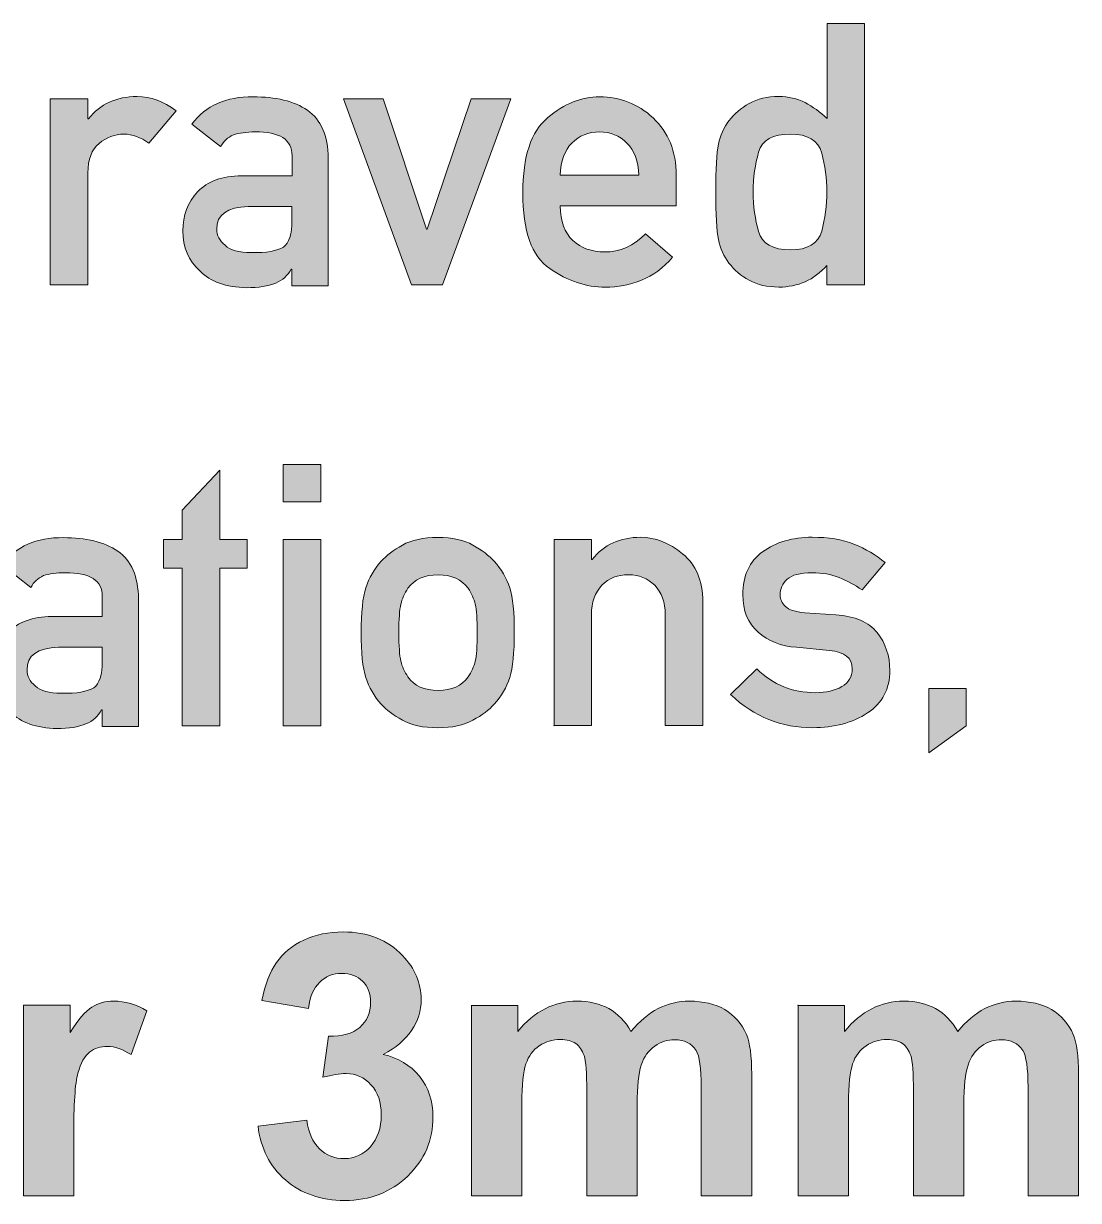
# Model space of a CAD drawing. Header units: inches. Extents: x 247 to 2765, y -1897 to -1110.
# Drawn here: x 685.27 to 697.42, y -1868.62 to -1855.06 of the extents above; entities that cross this region are included whole.
import ezdxf

# ---------------------------------------------------------------- set-up
doc = ezdxf.new("R2010")
doc.units = ezdxf.units.IN
doc.header["$MEASUREMENT"] = 0
doc.layers.add('Layer 1', color=7, linetype='Continuous')

# ---------------------------------------------------------------- blocks, each defined once
blk = doc.blocks.new('block 46')
at = {"layer": 'Layer 1', "true_color": 0x010202}
h = blk.add_hatch(color=98, dxfattribs=at)
h.dxf.hatch_style = 2
edge = h.paths.add_edge_path()
edge.add_spline(control_points=[(694.526, -1858.069), (694.526, -1858.069), (694.526, -1857.846), (694.526, -1857.846), (694.375, -1858.011), (694.191, -1858.094), (693.972, -1858.094), (693.839, -1858.094), (693.727, -1858.068), (693.631, -1858.016), (693.535, -1857.964), (693.458, -1857.897), (693.397, -1857.817), (693.336, -1857.741), (693.296, -1857.652), (693.275, -1857.547), (693.254, -1857.443), (693.244, -1857.259), (693.244, -1856.994), (693.244, -1856.732), (693.254, -1856.551), (693.275, -1856.448), (693.296, -1856.345), (693.336, -1856.254), (693.397, -1856.177), (693.458, -1856.097), (693.536, -1856.031), (693.631, -1855.978), (693.726, -1855.925), (693.839, -1855.897), (693.972, -1855.897), (694.083, -1855.897), (694.183, -1855.921), (694.273, -1855.968), (694.362, -1856.015), (694.447, -1856.076), (694.527, -1856.151), (694.527, -1856.151), (694.527, -1855.056), (694.527, -1855.056), (694.527, -1855.056), (694.96, -1855.056), (694.96, -1855.056), (694.96, -1855.056), (694.96, -1858.068), (694.96, -1858.068), (694.96, -1858.068), (694.526, -1858.069), (694.526, -1858.069), (694.526, -1858.069), (694.526, -1858.069), (694.526, -1858.069)], knot_values=[0, 0, 0, 0, 1, 1, 1, 2, 2, 2, 3, 3, 3, 4, 4, 4, 5, 5, 5, 6, 6, 6, 7, 7, 7, 8, 8, 8, 9, 9, 9, 10, 10, 10, 11, 11, 11, 12, 12, 12, 13, 13, 13, 14, 14, 14, 15, 15, 15, 16, 16, 16, 17, 17, 17, 17], degree=3, periodic=1)
edge = h.paths.add_edge_path()
edge.add_spline(control_points=[(694.104, -1856.331), (693.901, -1856.331), (693.778, -1856.399), (693.738, -1856.54), (693.698, -1856.679), (693.676, -1856.83), (693.676, -1856.994), (693.676, -1857.163), (693.698, -1857.316), (693.738, -1857.455), (693.778, -1857.595), (693.901, -1857.665), (694.104, -1857.665), (694.304, -1857.665), (694.424, -1857.592), (694.465, -1857.449), (694.505, -1857.304), (694.526, -1857.153), (694.526, -1856.996), (694.526, -1856.842), (694.505, -1856.694), (694.465, -1856.549), (694.424, -1856.403), (694.304, -1856.331), (694.104, -1856.331)], knot_values=[0, 0, 0, 0, 1, 1, 1, 2, 2, 2, 3, 3, 3, 4, 4, 4, 5, 5, 5, 6, 6, 6, 7, 7, 7, 8, 8, 8, 8], degree=3, periodic=1)
h = blk.add_hatch(color=98, dxfattribs=at)
h.dxf.hatch_style = 2
edge = h.paths.add_edge_path()
edge.add_spline(control_points=[(685.579, -1858.069), (685.579, -1858.069), (685.579, -1855.924), (685.579, -1855.924), (685.579, -1855.924), (686.013, -1855.924), (686.013, -1855.924), (686.013, -1855.924), (686.013, -1856.153), (686.013, -1856.153), (686.013, -1856.153), (686.02, -1856.153), (686.02, -1856.153), (686.154, -1855.984), (686.34, -1855.898), (686.578, -1855.898), (686.735, -1855.898), (686.885, -1855.953), (687.027, -1856.064), (687.027, -1856.064), (686.714, -1856.436), (686.714, -1856.436), (686.619, -1856.366), (686.525, -1856.331), (686.428, -1856.331), (686.322, -1856.331), (686.226, -1856.367), (686.141, -1856.438), (686.054, -1856.509), (686.012, -1856.621), (686.012, -1856.779), (686.012, -1856.779), (686.012, -1858.069), (686.012, -1858.069), (686.012, -1858.069), (685.579, -1858.069), (685.579, -1858.069)], knot_values=[0, 0, 0, 0, 1, 1, 1, 2, 2, 2, 3, 3, 3, 4, 4, 4, 5, 5, 5, 6, 6, 6, 7, 7, 7, 8, 8, 8, 9, 9, 9, 10, 10, 10, 11, 11, 11, 12, 12, 12, 12], degree=3, periodic=1)
h = blk.add_hatch(color=98, dxfattribs=at)
h.dxf.hatch_style = 2
edge = h.paths.add_edge_path()
edge.add_spline(control_points=[(688.363, -1858.077), (688.363, -1858.077), (688.363, -1857.887), (688.363, -1857.887), (688.363, -1857.887), (688.355, -1857.887), (688.355, -1857.887), (688.315, -1857.962), (688.255, -1858.014), (688.175, -1858.049), (688.089, -1858.084), (687.977, -1858.101), (687.84, -1858.101), (687.603, -1858.096), (687.424, -1858.033), (687.304, -1857.911), (687.171, -1857.79), (687.105, -1857.635), (687.105, -1857.447), (687.105, -1857.267), (687.162, -1857.117), (687.276, -1856.996), (687.39, -1856.876), (687.56, -1856.812), (687.783, -1856.811), (687.783, -1856.811), (688.364, -1856.811), (688.364, -1856.811), (688.364, -1856.811), (688.364, -1856.583), (688.364, -1856.583), (688.365, -1856.393), (688.222, -1856.301), (687.935, -1856.306), (687.837, -1856.306), (687.753, -1856.317), (687.688, -1856.34), (687.622, -1856.368), (687.574, -1856.414), (687.541, -1856.475), (687.541, -1856.475), (687.21, -1856.215), (687.21, -1856.215), (687.37, -1856.001), (687.605, -1855.897), (687.915, -1855.902), (688.175, -1855.899), (688.385, -1855.951), (688.542, -1856.056), (688.698, -1856.165), (688.777, -1856.349), (688.781, -1856.61), (688.781, -1856.61), (688.781, -1858.08), (688.781, -1858.08), (688.781, -1858.08), (688.363, -1858.08), (688.363, -1858.08), (688.363, -1858.08), (688.363, -1858.077), (688.363, -1858.077), (688.363, -1858.077), (688.363, -1858.077), (688.363, -1858.077)], knot_values=[0, 0, 0, 0, 1, 1, 1, 2, 2, 2, 3, 3, 3, 4, 4, 4, 5, 5, 5, 6, 6, 6, 7, 7, 7, 8, 8, 8, 9, 9, 9, 10, 10, 10, 11, 11, 11, 12, 12, 12, 13, 13, 13, 14, 14, 14, 15, 15, 15, 16, 16, 16, 17, 17, 17, 18, 18, 18, 19, 19, 19, 20, 20, 20, 21, 21, 21, 21], degree=3, periodic=1)
edge = h.paths.add_edge_path()
edge.add_spline(control_points=[(688.363, -1857.323), (688.363, -1857.323), (688.363, -1857.166), (688.363, -1857.166), (688.363, -1857.166), (687.86, -1857.166), (687.86, -1857.166), (687.615, -1857.173), (687.494, -1857.26), (687.497, -1857.426), (687.497, -1857.498), (687.529, -1857.56), (687.592, -1857.612), (687.653, -1857.669), (687.753, -1857.697), (687.893, -1857.697), (688.069, -1857.7), (688.193, -1857.677), (688.265, -1857.632), (688.329, -1857.587), (688.363, -1857.484), (688.363, -1857.323)], knot_values=[0, 0, 0, 0, 1, 1, 1, 2, 2, 2, 3, 3, 3, 4, 4, 4, 5, 5, 5, 6, 6, 6, 7, 7, 7, 7], degree=3, periodic=1)
h = blk.add_hatch(color=98, dxfattribs=at)
h.dxf.hatch_style = 2
h.paths.add_polyline_path([(689.741, -1858.069), (688.955, -1855.924), (689.412, -1855.924), (689.914, -1857.427), (689.922, -1857.427), (690.427, -1855.924), (690.883, -1855.924), (690.097, -1858.069)])
h = blk.add_hatch(color=98, dxfattribs=at)
h.dxf.hatch_style = 2
edge = h.paths.add_edge_path()
edge.add_spline(control_points=[(692.79, -1857.159), (692.79, -1857.159), (691.454, -1857.159), (691.454, -1857.159), (691.454, -1857.336), (691.502, -1857.468), (691.598, -1857.556), (691.693, -1857.644), (691.815, -1857.689), (691.964, -1857.689), (692.142, -1857.689), (692.299, -1857.62), (692.435, -1857.482), (692.435, -1857.482), (692.748, -1857.748), (692.748, -1857.748), (692.641, -1857.874), (692.522, -1857.962), (692.389, -1858.014), (692.256, -1858.067), (692.117, -1858.095), (691.972, -1858.095), (691.752, -1858.095), (691.538, -1858.024), (691.332, -1857.881), (691.125, -1857.739), (691.022, -1857.448), (691.022, -1857.007), (691.022, -1856.588), (691.117, -1856.3), (691.309, -1856.141), (691.5, -1855.981), (691.698, -1855.9), (691.906, -1855.9), (692.142, -1855.9), (692.348, -1855.981), (692.524, -1856.145), (692.7, -1856.308), (692.789, -1856.529), (692.789, -1856.806), (692.789, -1856.806), (692.79, -1857.159), (692.79, -1857.159), (692.79, -1857.159), (692.79, -1857.159), (692.79, -1857.159)], knot_values=[0, 0, 0, 0, 1, 1, 1, 2, 2, 2, 3, 3, 3, 4, 4, 4, 5, 5, 5, 6, 6, 6, 7, 7, 7, 8, 8, 8, 9, 9, 9, 10, 10, 10, 11, 11, 11, 12, 12, 12, 13, 13, 13, 14, 14, 14, 15, 15, 15, 15], degree=3, periodic=1)
edge = h.paths.add_edge_path()
edge.add_spline(control_points=[(691.454, -1856.804), (691.454, -1856.804), (692.359, -1856.804), (692.359, -1856.804), (692.352, -1856.643), (692.307, -1856.519), (692.222, -1856.434), (692.138, -1856.349), (692.033, -1856.306), (691.906, -1856.306), (691.778, -1856.306), (691.672, -1856.349), (691.587, -1856.434), (691.503, -1856.519), (691.458, -1856.643), (691.454, -1856.804)], knot_values=[0, 0, 0, 0, 1, 1, 1, 2, 2, 2, 3, 3, 3, 4, 4, 4, 5, 5, 5, 5], degree=3, periodic=1)
h = blk.add_hatch(color=98, dxfattribs=at)
h.dxf.hatch_style = 2
h.paths.add_polyline_path([(687.099, -1863.151), (687.099, -1861.334), (686.884, -1861.334), (686.884, -1861.004), (687.099, -1861.004), (687.099, -1860.667), (687.531, -1860.205), (687.531, -1861.004), (687.846, -1861.004), (687.846, -1861.334), (687.531, -1861.334), (687.531, -1863.151)])
h = blk.add_hatch(color=98, dxfattribs=at)
h.dxf.hatch_style = 2
h.paths.add_polyline_path([(688.263, -1860.569), (688.263, -1860.137), (688.695, -1860.137), (688.695, -1860.569)])
h.paths.add_polyline_path([(688.263, -1863.149), (688.263, -1861.004), (688.695, -1861.004), (688.695, -1863.149)])
h = blk.add_hatch(color=98, dxfattribs=at)
h.dxf.hatch_style = 2
edge = h.paths.add_edge_path()
edge.add_spline(control_points=[(686.177, -1863.157), (686.177, -1863.157), (686.177, -1862.967), (686.177, -1862.967), (686.177, -1862.967), (686.169, -1862.967), (686.169, -1862.967), (686.13, -1863.041), (686.07, -1863.095), (685.989, -1863.128), (685.904, -1863.165), (685.792, -1863.182), (685.654, -1863.182), (685.417, -1863.176), (685.238, -1863.113), (685.118, -1862.992), (684.985, -1862.871), (684.919, -1862.716), (684.919, -1862.527), (684.919, -1862.348), (684.975, -1862.197), (685.09, -1862.077), (685.204, -1861.956), (685.373, -1861.893), (685.597, -1861.891), (685.597, -1861.891), (686.178, -1861.891), (686.178, -1861.891), (686.178, -1861.891), (686.178, -1861.663), (686.178, -1861.663), (686.179, -1861.474), (686.037, -1861.381), (685.75, -1861.387), (685.651, -1861.387), (685.567, -1861.397), (685.502, -1861.42), (685.436, -1861.449), (685.388, -1861.494), (685.355, -1861.555), (685.355, -1861.555), (685.024, -1861.295), (685.024, -1861.295), (685.184, -1861.082), (685.419, -1860.978), (685.729, -1860.982), (685.989, -1860.979), (686.199, -1861.031), (686.357, -1861.136), (686.512, -1861.246), (686.592, -1861.43), (686.595, -1861.689), (686.595, -1861.689), (686.595, -1863.159), (686.595, -1863.159), (686.595, -1863.159), (686.177, -1863.157), (686.177, -1863.157), (686.177, -1863.157), (686.177, -1863.157), (686.177, -1863.157)], knot_values=[0, 0, 0, 0, 1, 1, 1, 2, 2, 2, 3, 3, 3, 4, 4, 4, 5, 5, 5, 6, 6, 6, 7, 7, 7, 8, 8, 8, 9, 9, 9, 10, 10, 10, 11, 11, 11, 12, 12, 12, 13, 13, 13, 14, 14, 14, 15, 15, 15, 16, 16, 16, 17, 17, 17, 18, 18, 18, 19, 19, 19, 20, 20, 20, 20], degree=3, periodic=1)
edge = h.paths.add_edge_path()
edge.add_spline(control_points=[(686.177, -1862.403), (686.177, -1862.403), (686.177, -1862.246), (686.177, -1862.246), (686.177, -1862.246), (685.674, -1862.246), (685.674, -1862.246), (685.429, -1862.254), (685.308, -1862.34), (685.311, -1862.506), (685.311, -1862.578), (685.342, -1862.64), (685.406, -1862.691), (685.467, -1862.748), (685.567, -1862.776), (685.706, -1862.776), (685.883, -1862.779), (686.008, -1862.757), (686.079, -1862.711), (686.143, -1862.668), (686.177, -1862.564), (686.177, -1862.403)], knot_values=[0, 0, 0, 0, 1, 1, 1, 2, 2, 2, 3, 3, 3, 4, 4, 4, 5, 5, 5, 6, 6, 6, 7, 7, 7, 7], degree=3, periodic=1)
h = blk.add_hatch(color=98, dxfattribs=at)
h.dxf.hatch_style = 2
edge = h.paths.add_edge_path()
edge.add_spline(control_points=[(689.16, -1862.073), (689.16, -1861.844), (689.178, -1861.672), (689.213, -1861.559), (689.249, -1861.447), (689.309, -1861.345), (689.391, -1861.254), (689.45, -1861.188), (689.531, -1861.127), (689.635, -1861.068), (689.739, -1861.009), (689.876, -1860.979), (690.043, -1860.979), (690.209, -1860.979), (690.344, -1861.009), (690.448, -1861.068), (690.551, -1861.127), (690.634, -1861.189), (690.693, -1861.254), (690.775, -1861.345), (690.834, -1861.447), (690.871, -1861.559), (690.908, -1861.672), (690.924, -1861.844), (690.924, -1862.073), (690.924, -1862.308), (690.906, -1862.481), (690.871, -1862.595), (690.835, -1862.709), (690.776, -1862.809), (690.693, -1862.901), (690.634, -1862.967), (690.552, -1863.028), (690.448, -1863.086), (690.343, -1863.144), (690.207, -1863.173), (690.043, -1863.173), (689.874, -1863.173), (689.739, -1863.144), (689.635, -1863.086), (689.531, -1863.028), (689.45, -1862.966), (689.391, -1862.901), (689.309, -1862.809), (689.249, -1862.708), (689.213, -1862.595), (689.177, -1862.482), (689.16, -1862.308), (689.16, -1862.073)], knot_values=[0, 0, 0, 0, 1, 1, 1, 2, 2, 2, 3, 3, 3, 4, 4, 4, 5, 5, 5, 6, 6, 6, 7, 7, 7, 8, 8, 8, 9, 9, 9, 10, 10, 10, 11, 11, 11, 12, 12, 12, 13, 13, 13, 14, 14, 14, 15, 15, 15, 16, 16, 16, 16], degree=3, periodic=1)
edge = h.paths.add_edge_path()
edge.add_spline(control_points=[(690.497, -1862.079), (690.497, -1861.923), (690.49, -1861.813), (690.474, -1861.749), (690.458, -1861.685), (690.43, -1861.624), (690.393, -1861.566), (690.317, -1861.462), (690.202, -1861.41), (690.047, -1861.41), (689.888, -1861.41), (689.772, -1861.462), (689.699, -1861.566), (689.658, -1861.624), (689.631, -1861.685), (689.617, -1861.749), (689.602, -1861.813), (689.594, -1861.92), (689.594, -1862.073), (689.594, -1862.23), (689.602, -1862.342), (689.617, -1862.405), (689.631, -1862.468), (689.658, -1862.53), (689.699, -1862.586), (689.772, -1862.691), (689.888, -1862.742), (690.047, -1862.742), (690.201, -1862.742), (690.318, -1862.691), (690.393, -1862.586), (690.431, -1862.53), (690.459, -1862.47), (690.474, -1862.406), (690.489, -1862.343), (690.497, -1862.234), (690.497, -1862.079)], knot_values=[0, 0, 0, 0, 1, 1, 1, 2, 2, 2, 3, 3, 3, 4, 4, 4, 5, 5, 5, 6, 6, 6, 7, 7, 7, 8, 8, 8, 9, 9, 9, 10, 10, 10, 11, 11, 11, 12, 12, 12, 12], degree=3, periodic=1)
h = blk.add_hatch(color=98, dxfattribs=at)
h.dxf.hatch_style = 2
edge = h.paths.add_edge_path()
edge.add_spline(control_points=[(691.382, -1863.149), (691.382, -1863.149), (691.382, -1861.004), (691.382, -1861.004), (691.382, -1861.004), (691.814, -1861.004), (691.814, -1861.004), (691.814, -1861.004), (691.814, -1861.232), (691.814, -1861.232), (691.814, -1861.232), (691.822, -1861.232), (691.822, -1861.232), (691.956, -1861.063), (692.142, -1860.978), (692.38, -1860.978), (692.547, -1860.978), (692.708, -1861.041), (692.863, -1861.168), (693.017, -1861.294), (693.095, -1861.479), (693.095, -1861.721), (693.095, -1861.721), (693.095, -1863.147), (693.095, -1863.147), (693.095, -1863.147), (692.662, -1863.147), (692.662, -1863.147), (692.662, -1863.147), (692.662, -1861.871), (692.662, -1861.871), (692.662, -1861.726), (692.622, -1861.613), (692.541, -1861.531), (692.46, -1861.45), (692.36, -1861.409), (692.24, -1861.409), (692.115, -1861.409), (692.013, -1861.449), (691.934, -1861.531), (691.853, -1861.612), (691.812, -1861.726), (691.812, -1861.871), (691.812, -1861.871), (691.812, -1863.147), (691.812, -1863.147), (691.812, -1863.147), (691.381, -1863.147), (691.381, -1863.147), (691.381, -1863.147), (691.381, -1863.149), (691.381, -1863.149), (691.381, -1863.149), (691.382, -1863.149), (691.382, -1863.149), (691.382, -1863.149), (691.382, -1863.149), (691.382, -1863.149)], knot_values=[0, 0, 0, 0, 1, 1, 1, 2, 2, 2, 3, 3, 3, 4, 4, 4, 5, 5, 5, 6, 6, 6, 7, 7, 7, 8, 8, 8, 9, 9, 9, 10, 10, 10, 11, 11, 11, 12, 12, 12, 13, 13, 13, 14, 14, 14, 15, 15, 15, 16, 16, 16, 17, 17, 17, 18, 18, 18, 19, 19, 19, 19], degree=3, periodic=1)
h = blk.add_hatch(color=98, dxfattribs=at)
h.dxf.hatch_style = 2
edge = h.paths.add_edge_path()
edge.add_spline(control_points=[(693.416, -1862.791), (693.416, -1862.791), (693.718, -1862.494), (693.718, -1862.494), (693.905, -1862.677), (694.13, -1862.769), (694.394, -1862.769), (694.516, -1862.769), (694.618, -1862.745), (694.697, -1862.699), (694.776, -1862.653), (694.817, -1862.585), (694.817, -1862.494), (694.817, -1862.368), (694.73, -1862.298), (694.555, -1862.283), (694.555, -1862.283), (694.175, -1862.246), (694.175, -1862.246), (693.997, -1862.233), (693.849, -1862.174), (693.732, -1862.071), (693.615, -1861.967), (693.556, -1861.824), (693.556, -1861.638), (693.556, -1861.421), (693.633, -1861.256), (693.785, -1861.145), (693.938, -1861.034), (694.129, -1860.977), (694.355, -1860.977), (694.542, -1860.977), (694.702, -1861.004), (694.837, -1861.057), (694.97, -1861.11), (695.09, -1861.182), (695.196, -1861.27), (695.196, -1861.27), (694.93, -1861.584), (694.93, -1861.584), (694.845, -1861.526), (694.757, -1861.479), (694.665, -1861.442), (694.574, -1861.405), (694.471, -1861.387), (694.355, -1861.387), (694.217, -1861.387), (694.121, -1861.411), (694.068, -1861.461), (694.015, -1861.509), (693.987, -1861.571), (693.987, -1861.644), (693.987, -1861.691), (694.008, -1861.734), (694.047, -1861.774), (694.087, -1861.814), (694.162, -1861.838), (694.271, -1861.847), (694.271, -1861.847), (694.627, -1861.872), (694.627, -1861.872), (694.849, -1861.887), (695.008, -1861.954), (695.105, -1862.077), (695.201, -1862.199), (695.25, -1862.345), (695.25, -1862.513), (695.25, -1862.725), (695.164, -1862.888), (694.992, -1863.002), (694.82, -1863.116), (694.61, -1863.172), (694.362, -1863.172), (694.004, -1863.174), (693.688, -1863.047), (693.416, -1862.791)], knot_values=[0, 0, 0, 0, 1, 1, 1, 2, 2, 2, 3, 3, 3, 4, 4, 4, 5, 5, 5, 6, 6, 6, 7, 7, 7, 8, 8, 8, 9, 9, 9, 10, 10, 10, 11, 11, 11, 12, 12, 12, 13, 13, 13, 14, 14, 14, 15, 15, 15, 16, 16, 16, 17, 17, 17, 18, 18, 18, 19, 19, 19, 20, 20, 20, 21, 21, 21, 22, 22, 22, 23, 23, 23, 24, 24, 24, 25, 25, 25, 25], degree=3, periodic=1)
h = blk.add_hatch(color=98, dxfattribs=at)
h.dxf.hatch_style = 2
h.paths.add_polyline_path([(695.698, -1863.461), (695.698, -1862.719), (696.13, -1862.719), (696.13, -1863.15)])
at = {"layer": 'Layer 1', "lineweight": 0}
for points in [[(689.741, -1858.069), (688.955, -1855.924), (689.412, -1855.924), (689.914, -1857.427), (689.922, -1857.427), (690.427, -1855.924), (690.883, -1855.924), (690.097, -1858.069), (689.741, -1858.069)], [(687.099, -1863.151), (687.099, -1861.334), (686.884, -1861.334), (686.884, -1861.004), (687.099, -1861.004), (687.099, -1860.667), (687.531, -1860.205), (687.531, -1861.004), (687.846, -1861.004), (687.846, -1861.334), (687.531, -1861.334), (687.531, -1863.151), (687.099, -1863.151), (687.099, -1863.151)], [(688.263, -1860.569), (688.263, -1860.137), (688.695, -1860.137), (688.695, -1860.569), (688.263, -1860.569)], [(688.263, -1863.149), (688.263, -1861.004), (688.695, -1861.004), (688.695, -1863.149), (688.263, -1863.149)], [(695.698, -1863.461), (695.698, -1862.719), (696.13, -1862.719), (696.13, -1863.15), (695.698, -1863.461)]]:
    blk.add_lwpolyline(points, dxfattribs=at)
for points, knots in [([(694.526, -1858.069), (694.526, -1858.069), (694.526, -1857.846), (694.526, -1857.846), (694.375, -1858.011), (694.191, -1858.094), (693.972, -1858.094), (693.839, -1858.094), (693.727, -1858.068), (693.631, -1858.016), (693.535, -1857.964), (693.458, -1857.897), (693.397, -1857.817), (693.336, -1857.741), (693.296, -1857.652), (693.275, -1857.547), (693.254, -1857.443), (693.244, -1857.259), (693.244, -1856.994), (693.244, -1856.732), (693.254, -1856.551), (693.275, -1856.448), (693.296, -1856.345), (693.336, -1856.254), (693.397, -1856.177), (693.458, -1856.097), (693.536, -1856.031), (693.631, -1855.978), (693.726, -1855.925), (693.839, -1855.897), (693.972, -1855.897), (694.083, -1855.897), (694.183, -1855.921), (694.273, -1855.968), (694.362, -1856.015), (694.447, -1856.076), (694.527, -1856.151), (694.527, -1856.151), (694.527, -1855.056), (694.527, -1855.056), (694.527, -1855.056), (694.96, -1855.056), (694.96, -1855.056), (694.96, -1855.056), (694.96, -1858.068), (694.96, -1858.068), (694.96, -1858.068), (694.526, -1858.069), (694.526, -1858.069), (694.526, -1858.069), (694.526, -1858.069), (694.526, -1858.069)], [0, 0, 0, 0, 1, 1, 1, 2, 2, 2, 3, 3, 3, 4, 4, 4, 5, 5, 5, 6, 6, 6, 7, 7, 7, 8, 8, 8, 9, 9, 9, 10, 10, 10, 11, 11, 11, 12, 12, 12, 13, 13, 13, 14, 14, 14, 15, 15, 15, 16, 16, 16, 17, 17, 17, 17]), ([(685.579, -1858.069), (685.579, -1858.069), (685.579, -1855.924), (685.579, -1855.924), (685.579, -1855.924), (686.013, -1855.924), (686.013, -1855.924), (686.013, -1855.924), (686.013, -1856.153), (686.013, -1856.153), (686.013, -1856.153), (686.02, -1856.153), (686.02, -1856.153), (686.154, -1855.984), (686.34, -1855.898), (686.578, -1855.898), (686.735, -1855.898), (686.885, -1855.953), (687.027, -1856.064), (687.027, -1856.064), (686.714, -1856.436), (686.714, -1856.436), (686.619, -1856.366), (686.525, -1856.331), (686.428, -1856.331), (686.322, -1856.331), (686.226, -1856.367), (686.141, -1856.438), (686.054, -1856.509), (686.012, -1856.621), (686.012, -1856.779), (686.012, -1856.779), (686.012, -1858.069), (686.012, -1858.069), (686.012, -1858.069), (685.579, -1858.069), (685.579, -1858.069)], [0, 0, 0, 0, 1, 1, 1, 2, 2, 2, 3, 3, 3, 4, 4, 4, 5, 5, 5, 6, 6, 6, 7, 7, 7, 8, 8, 8, 9, 9, 9, 10, 10, 10, 11, 11, 11, 12, 12, 12, 12]), ([(688.363, -1858.077), (688.363, -1858.077), (688.363, -1857.887), (688.363, -1857.887), (688.363, -1857.887), (688.355, -1857.887), (688.355, -1857.887), (688.315, -1857.962), (688.255, -1858.014), (688.175, -1858.049), (688.089, -1858.084), (687.977, -1858.101), (687.84, -1858.101), (687.603, -1858.096), (687.424, -1858.033), (687.304, -1857.911), (687.171, -1857.79), (687.105, -1857.635), (687.105, -1857.447), (687.105, -1857.267), (687.162, -1857.117), (687.276, -1856.996), (687.39, -1856.876), (687.56, -1856.812), (687.783, -1856.811), (687.783, -1856.811), (688.364, -1856.811), (688.364, -1856.811), (688.364, -1856.811), (688.364, -1856.583), (688.364, -1856.583), (688.365, -1856.393), (688.222, -1856.301), (687.935, -1856.306), (687.837, -1856.306), (687.753, -1856.317), (687.688, -1856.34), (687.622, -1856.368), (687.574, -1856.414), (687.541, -1856.475), (687.541, -1856.475), (687.21, -1856.215), (687.21, -1856.215), (687.37, -1856.001), (687.605, -1855.897), (687.915, -1855.902), (688.175, -1855.899), (688.385, -1855.951), (688.542, -1856.056), (688.698, -1856.165), (688.777, -1856.349), (688.781, -1856.61), (688.781, -1856.61), (688.781, -1858.08), (688.781, -1858.08), (688.781, -1858.08), (688.363, -1858.08), (688.363, -1858.08), (688.363, -1858.08), (688.363, -1858.077), (688.363, -1858.077), (688.363, -1858.077), (688.363, -1858.077), (688.363, -1858.077)], [0, 0, 0, 0, 1, 1, 1, 2, 2, 2, 3, 3, 3, 4, 4, 4, 5, 5, 5, 6, 6, 6, 7, 7, 7, 8, 8, 8, 9, 9, 9, 10, 10, 10, 11, 11, 11, 12, 12, 12, 13, 13, 13, 14, 14, 14, 15, 15, 15, 16, 16, 16, 17, 17, 17, 18, 18, 18, 19, 19, 19, 20, 20, 20, 21, 21, 21, 21]), ([(692.79, -1857.159), (692.79, -1857.159), (691.454, -1857.159), (691.454, -1857.159), (691.454, -1857.336), (691.502, -1857.468), (691.598, -1857.556), (691.693, -1857.644), (691.815, -1857.689), (691.964, -1857.689), (692.142, -1857.689), (692.299, -1857.62), (692.435, -1857.482), (692.435, -1857.482), (692.748, -1857.748), (692.748, -1857.748), (692.641, -1857.874), (692.522, -1857.962), (692.389, -1858.014), (692.256, -1858.067), (692.117, -1858.095), (691.972, -1858.095), (691.752, -1858.095), (691.538, -1858.024), (691.332, -1857.881), (691.125, -1857.739), (691.022, -1857.448), (691.022, -1857.007), (691.022, -1856.588), (691.117, -1856.3), (691.309, -1856.141), (691.5, -1855.981), (691.698, -1855.9), (691.906, -1855.9), (692.142, -1855.9), (692.348, -1855.981), (692.524, -1856.145), (692.7, -1856.308), (692.789, -1856.529), (692.789, -1856.806), (692.789, -1856.806), (692.79, -1857.159), (692.79, -1857.159), (692.79, -1857.159), (692.79, -1857.159), (692.79, -1857.159)], [0, 0, 0, 0, 1, 1, 1, 2, 2, 2, 3, 3, 3, 4, 4, 4, 5, 5, 5, 6, 6, 6, 7, 7, 7, 8, 8, 8, 9, 9, 9, 10, 10, 10, 11, 11, 11, 12, 12, 12, 13, 13, 13, 14, 14, 14, 15, 15, 15, 15]), ([(691.454, -1856.804), (691.454, -1856.804), (692.359, -1856.804), (692.359, -1856.804), (692.352, -1856.643), (692.307, -1856.519), (692.222, -1856.434), (692.138, -1856.349), (692.033, -1856.306), (691.906, -1856.306), (691.778, -1856.306), (691.672, -1856.349), (691.587, -1856.434), (691.503, -1856.519), (691.458, -1856.643), (691.454, -1856.804)], [0, 0, 0, 0, 1, 1, 1, 2, 2, 2, 3, 3, 3, 4, 4, 4, 5, 5, 5, 5]), ([(694.104, -1856.331), (693.901, -1856.331), (693.778, -1856.399), (693.738, -1856.54), (693.698, -1856.679), (693.676, -1856.83), (693.676, -1856.994), (693.676, -1857.163), (693.698, -1857.316), (693.738, -1857.455), (693.778, -1857.595), (693.901, -1857.665), (694.104, -1857.665), (694.304, -1857.665), (694.424, -1857.592), (694.465, -1857.449), (694.505, -1857.304), (694.526, -1857.153), (694.526, -1856.996), (694.526, -1856.842), (694.505, -1856.694), (694.465, -1856.549), (694.424, -1856.403), (694.304, -1856.331), (694.104, -1856.331)], [0, 0, 0, 0, 1, 1, 1, 2, 2, 2, 3, 3, 3, 4, 4, 4, 5, 5, 5, 6, 6, 6, 7, 7, 7, 8, 8, 8, 8]), ([(688.363, -1857.323), (688.363, -1857.323), (688.363, -1857.166), (688.363, -1857.166), (688.363, -1857.166), (687.86, -1857.166), (687.86, -1857.166), (687.615, -1857.173), (687.494, -1857.26), (687.497, -1857.426), (687.497, -1857.498), (687.529, -1857.56), (687.592, -1857.612), (687.653, -1857.669), (687.753, -1857.697), (687.893, -1857.697), (688.069, -1857.7), (688.193, -1857.677), (688.265, -1857.632), (688.329, -1857.587), (688.363, -1857.484), (688.363, -1857.323)], [0, 0, 0, 0, 1, 1, 1, 2, 2, 2, 3, 3, 3, 4, 4, 4, 5, 5, 5, 6, 6, 6, 7, 7, 7, 7]), ([(686.177, -1863.157), (686.177, -1863.157), (686.177, -1862.967), (686.177, -1862.967), (686.177, -1862.967), (686.169, -1862.967), (686.169, -1862.967), (686.13, -1863.041), (686.07, -1863.095), (685.989, -1863.128), (685.904, -1863.165), (685.792, -1863.182), (685.654, -1863.182), (685.417, -1863.176), (685.238, -1863.113), (685.118, -1862.992), (684.985, -1862.871), (684.919, -1862.716), (684.919, -1862.527), (684.919, -1862.348), (684.975, -1862.197), (685.09, -1862.077), (685.204, -1861.956), (685.373, -1861.893), (685.597, -1861.891), (685.597, -1861.891), (686.178, -1861.891), (686.178, -1861.891), (686.178, -1861.891), (686.178, -1861.663), (686.178, -1861.663), (686.179, -1861.474), (686.037, -1861.381), (685.75, -1861.387), (685.651, -1861.387), (685.567, -1861.397), (685.502, -1861.42), (685.436, -1861.449), (685.388, -1861.494), (685.355, -1861.555), (685.355, -1861.555), (685.024, -1861.295), (685.024, -1861.295), (685.184, -1861.082), (685.419, -1860.978), (685.729, -1860.982), (685.989, -1860.979), (686.199, -1861.031), (686.357, -1861.136), (686.512, -1861.246), (686.592, -1861.43), (686.595, -1861.689), (686.595, -1861.689), (686.595, -1863.159), (686.595, -1863.159), (686.595, -1863.159), (686.177, -1863.157), (686.177, -1863.157), (686.177, -1863.157), (686.177, -1863.157), (686.177, -1863.157)], [0, 0, 0, 0, 1, 1, 1, 2, 2, 2, 3, 3, 3, 4, 4, 4, 5, 5, 5, 6, 6, 6, 7, 7, 7, 8, 8, 8, 9, 9, 9, 10, 10, 10, 11, 11, 11, 12, 12, 12, 13, 13, 13, 14, 14, 14, 15, 15, 15, 16, 16, 16, 17, 17, 17, 18, 18, 18, 19, 19, 19, 20, 20, 20, 20]), ([(689.16, -1862.073), (689.16, -1861.844), (689.178, -1861.672), (689.213, -1861.559), (689.249, -1861.447), (689.309, -1861.345), (689.391, -1861.254), (689.45, -1861.188), (689.531, -1861.127), (689.635, -1861.068), (689.739, -1861.009), (689.876, -1860.979), (690.043, -1860.979), (690.209, -1860.979), (690.344, -1861.009), (690.448, -1861.068), (690.551, -1861.127), (690.634, -1861.189), (690.693, -1861.254), (690.775, -1861.345), (690.834, -1861.447), (690.871, -1861.559), (690.908, -1861.672), (690.924, -1861.844), (690.924, -1862.073), (690.924, -1862.308), (690.906, -1862.481), (690.871, -1862.595), (690.835, -1862.709), (690.776, -1862.809), (690.693, -1862.901), (690.634, -1862.967), (690.552, -1863.028), (690.448, -1863.086), (690.343, -1863.144), (690.207, -1863.173), (690.043, -1863.173), (689.874, -1863.173), (689.739, -1863.144), (689.635, -1863.086), (689.531, -1863.028), (689.45, -1862.966), (689.391, -1862.901), (689.309, -1862.809), (689.249, -1862.708), (689.213, -1862.595), (689.177, -1862.482), (689.16, -1862.308), (689.16, -1862.073)], [0, 0, 0, 0, 1, 1, 1, 2, 2, 2, 3, 3, 3, 4, 4, 4, 5, 5, 5, 6, 6, 6, 7, 7, 7, 8, 8, 8, 9, 9, 9, 10, 10, 10, 11, 11, 11, 12, 12, 12, 13, 13, 13, 14, 14, 14, 15, 15, 15, 16, 16, 16, 16]), ([(691.382, -1863.149), (691.382, -1863.149), (691.382, -1861.004), (691.382, -1861.004), (691.382, -1861.004), (691.814, -1861.004), (691.814, -1861.004), (691.814, -1861.004), (691.814, -1861.232), (691.814, -1861.232), (691.814, -1861.232), (691.822, -1861.232), (691.822, -1861.232), (691.956, -1861.063), (692.142, -1860.978), (692.38, -1860.978), (692.547, -1860.978), (692.708, -1861.041), (692.863, -1861.168), (693.017, -1861.294), (693.095, -1861.479), (693.095, -1861.721), (693.095, -1861.721), (693.095, -1863.147), (693.095, -1863.147), (693.095, -1863.147), (692.662, -1863.147), (692.662, -1863.147), (692.662, -1863.147), (692.662, -1861.871), (692.662, -1861.871), (692.662, -1861.726), (692.622, -1861.613), (692.541, -1861.531), (692.46, -1861.45), (692.36, -1861.409), (692.24, -1861.409), (692.115, -1861.409), (692.013, -1861.449), (691.934, -1861.531), (691.853, -1861.612), (691.812, -1861.726), (691.812, -1861.871), (691.812, -1861.871), (691.812, -1863.147), (691.812, -1863.147), (691.812, -1863.147), (691.381, -1863.147), (691.381, -1863.147), (691.381, -1863.147), (691.381, -1863.149), (691.381, -1863.149), (691.381, -1863.149), (691.382, -1863.149), (691.382, -1863.149), (691.382, -1863.149), (691.382, -1863.149), (691.382, -1863.149)], [0, 0, 0, 0, 1, 1, 1, 2, 2, 2, 3, 3, 3, 4, 4, 4, 5, 5, 5, 6, 6, 6, 7, 7, 7, 8, 8, 8, 9, 9, 9, 10, 10, 10, 11, 11, 11, 12, 12, 12, 13, 13, 13, 14, 14, 14, 15, 15, 15, 16, 16, 16, 17, 17, 17, 18, 18, 18, 19, 19, 19, 19]), ([(693.416, -1862.791), (693.416, -1862.791), (693.718, -1862.494), (693.718, -1862.494), (693.905, -1862.677), (694.13, -1862.769), (694.394, -1862.769), (694.516, -1862.769), (694.618, -1862.745), (694.697, -1862.699), (694.776, -1862.653), (694.817, -1862.585), (694.817, -1862.494), (694.817, -1862.368), (694.73, -1862.298), (694.555, -1862.283), (694.555, -1862.283), (694.175, -1862.246), (694.175, -1862.246), (693.997, -1862.233), (693.849, -1862.174), (693.732, -1862.071), (693.615, -1861.967), (693.556, -1861.824), (693.556, -1861.638), (693.556, -1861.421), (693.633, -1861.256), (693.785, -1861.145), (693.938, -1861.034), (694.129, -1860.977), (694.355, -1860.977), (694.542, -1860.977), (694.702, -1861.004), (694.837, -1861.057), (694.97, -1861.11), (695.09, -1861.182), (695.196, -1861.27), (695.196, -1861.27), (694.93, -1861.584), (694.93, -1861.584), (694.845, -1861.526), (694.757, -1861.479), (694.665, -1861.442), (694.574, -1861.405), (694.471, -1861.387), (694.355, -1861.387), (694.217, -1861.387), (694.121, -1861.411), (694.068, -1861.461), (694.015, -1861.509), (693.987, -1861.571), (693.987, -1861.644), (693.987, -1861.691), (694.008, -1861.734), (694.047, -1861.774), (694.087, -1861.814), (694.162, -1861.838), (694.271, -1861.847), (694.271, -1861.847), (694.627, -1861.872), (694.627, -1861.872), (694.849, -1861.887), (695.008, -1861.954), (695.105, -1862.077), (695.201, -1862.199), (695.25, -1862.345), (695.25, -1862.513), (695.25, -1862.725), (695.164, -1862.888), (694.992, -1863.002), (694.82, -1863.116), (694.61, -1863.172), (694.362, -1863.172), (694.004, -1863.174), (693.688, -1863.047), (693.416, -1862.791)], [0, 0, 0, 0, 1, 1, 1, 2, 2, 2, 3, 3, 3, 4, 4, 4, 5, 5, 5, 6, 6, 6, 7, 7, 7, 8, 8, 8, 9, 9, 9, 10, 10, 10, 11, 11, 11, 12, 12, 12, 13, 13, 13, 14, 14, 14, 15, 15, 15, 16, 16, 16, 17, 17, 17, 18, 18, 18, 19, 19, 19, 20, 20, 20, 21, 21, 21, 22, 22, 22, 23, 23, 23, 24, 24, 24, 25, 25, 25, 25]), ([(690.497, -1862.079), (690.497, -1861.923), (690.49, -1861.813), (690.474, -1861.749), (690.458, -1861.685), (690.43, -1861.624), (690.393, -1861.566), (690.317, -1861.462), (690.202, -1861.41), (690.047, -1861.41), (689.888, -1861.41), (689.772, -1861.462), (689.699, -1861.566), (689.658, -1861.624), (689.631, -1861.685), (689.617, -1861.749), (689.602, -1861.813), (689.594, -1861.92), (689.594, -1862.073), (689.594, -1862.23), (689.602, -1862.342), (689.617, -1862.405), (689.631, -1862.468), (689.658, -1862.53), (689.699, -1862.586), (689.772, -1862.691), (689.888, -1862.742), (690.047, -1862.742), (690.201, -1862.742), (690.318, -1862.691), (690.393, -1862.586), (690.431, -1862.53), (690.459, -1862.47), (690.474, -1862.406), (690.489, -1862.343), (690.497, -1862.234), (690.497, -1862.079)], [0, 0, 0, 0, 1, 1, 1, 2, 2, 2, 3, 3, 3, 4, 4, 4, 5, 5, 5, 6, 6, 6, 7, 7, 7, 8, 8, 8, 9, 9, 9, 10, 10, 10, 11, 11, 11, 12, 12, 12, 12]), ([(686.177, -1862.403), (686.177, -1862.403), (686.177, -1862.246), (686.177, -1862.246), (686.177, -1862.246), (685.674, -1862.246), (685.674, -1862.246), (685.429, -1862.254), (685.308, -1862.34), (685.311, -1862.506), (685.311, -1862.578), (685.342, -1862.64), (685.406, -1862.691), (685.467, -1862.748), (685.567, -1862.776), (685.706, -1862.776), (685.883, -1862.779), (686.008, -1862.757), (686.079, -1862.711), (686.143, -1862.668), (686.177, -1862.564), (686.177, -1862.403)], [0, 0, 0, 0, 1, 1, 1, 2, 2, 2, 3, 3, 3, 4, 4, 4, 5, 5, 5, 6, 6, 6, 7, 7, 7, 7])]:
    blk.add_open_spline(points, degree=3, knots=knots, dxfattribs=at)
blk = doc.blocks.new('block 47')
at = {"layer": 'Layer 1', "true_color": 0x010202}
h = blk.add_hatch(color=98, dxfattribs=at)
h.dxf.hatch_style = 2
edge = h.paths.add_edge_path()
edge.add_spline(control_points=[(687.972, -1867.764), (687.972, -1867.764), (688.535, -1867.696), (688.535, -1867.696), (688.553, -1867.839), (688.602, -1867.949), (688.679, -1868.025), (688.758, -1868.101), (688.853, -1868.139), (688.965, -1868.139), (689.085, -1868.139), (689.186, -1868.093), (689.267, -1868.002), (689.348, -1867.91), (689.391, -1867.788), (689.391, -1867.634), (689.391, -1867.488), (689.352, -1867.372), (689.273, -1867.287), (689.194, -1867.201), (689.099, -1867.159), (688.987, -1867.159), (688.912, -1867.159), (688.823, -1867.173), (688.72, -1867.202), (688.72, -1867.202), (688.784, -1866.729), (688.784, -1866.729), (688.941, -1866.733), (689.061, -1866.698), (689.144, -1866.626), (689.227, -1866.554), (689.269, -1866.458), (689.269, -1866.338), (689.269, -1866.236), (689.238, -1866.155), (689.177, -1866.095), (689.117, -1866.036), (689.037, -1866.004), (688.935, -1866.004), (688.836, -1866.004), (688.751, -1866.039), (688.68, -1866.108), (688.61, -1866.175), (688.568, -1866.276), (688.552, -1866.409), (688.552, -1866.409), (688.016, -1866.318), (688.016, -1866.318), (688.053, -1866.134), (688.11, -1865.988), (688.185, -1865.878), (688.261, -1865.769), (688.366, -1865.683), (688.5, -1865.621), (688.634, -1865.557), (688.785, -1865.526), (688.952, -1865.526), (689.237, -1865.526), (689.466, -1865.617), (689.637, -1865.799), (689.779, -1865.947), (689.851, -1866.115), (689.851, -1866.303), (689.851, -1866.569), (689.705, -1866.781), (689.414, -1866.94), (689.588, -1866.977), (689.727, -1867.061), (689.831, -1867.19), (689.936, -1867.319), (689.987, -1867.477), (689.987, -1867.659), (689.987, -1867.925), (689.891, -1868.152), (689.696, -1868.34), (689.501, -1868.527), (689.26, -1868.621), (688.97, -1868.621), (688.696, -1868.621), (688.468, -1868.542), (688.287, -1868.385), (688.107, -1868.226), (688.001, -1868.019), (687.972, -1867.764)], knot_values=[0, 0, 0, 0, 1, 1, 1, 2, 2, 2, 3, 3, 3, 4, 4, 4, 5, 5, 5, 6, 6, 6, 7, 7, 7, 8, 8, 8, 9, 9, 9, 10, 10, 10, 11, 11, 11, 12, 12, 12, 13, 13, 13, 14, 14, 14, 15, 15, 15, 16, 16, 16, 17, 17, 17, 18, 18, 18, 19, 19, 19, 20, 20, 20, 21, 21, 21, 22, 22, 22, 23, 23, 23, 24, 24, 24, 25, 25, 25, 26, 26, 26, 27, 27, 27, 28, 28, 28, 28], degree=3, periodic=1)
h = blk.add_hatch(color=98, dxfattribs=at)
h.dxf.hatch_style = 2
edge = h.paths.add_edge_path()
edge.add_spline(control_points=[(685.849, -1868.567), (685.849, -1868.567), (685.269, -1868.567), (685.269, -1868.567), (685.269, -1868.567), (685.269, -1866.372), (685.269, -1866.372), (685.269, -1866.372), (685.807, -1866.372), (685.807, -1866.372), (685.807, -1866.372), (685.807, -1866.684), (685.807, -1866.684), (685.9, -1866.537), (685.983, -1866.44), (686.057, -1866.394), (686.131, -1866.346), (686.213, -1866.324), (686.308, -1866.324), (686.44, -1866.324), (686.567, -1866.36), (686.69, -1866.434), (686.69, -1866.434), (686.51, -1866.94), (686.51, -1866.94), (686.413, -1866.877), (686.321, -1866.845), (686.238, -1866.845), (686.157, -1866.845), (686.087, -1866.867), (686.031, -1866.911), (685.974, -1866.957), (685.93, -1867.036), (685.897, -1867.154), (685.864, -1867.272), (685.848, -1867.517), (685.848, -1867.89), (685.848, -1867.89), (685.848, -1868.568), (685.848, -1868.568), (685.848, -1868.568), (685.849, -1868.567), (685.849, -1868.567), (685.849, -1868.567), (685.849, -1868.567), (685.849, -1868.567)], knot_values=[0, 0, 0, 0, 1, 1, 1, 2, 2, 2, 3, 3, 3, 4, 4, 4, 5, 5, 5, 6, 6, 6, 7, 7, 7, 8, 8, 8, 9, 9, 9, 10, 10, 10, 11, 11, 11, 12, 12, 12, 13, 13, 13, 14, 14, 14, 15, 15, 15, 15], degree=3, periodic=1)
h = blk.add_hatch(color=98, dxfattribs=at)
h.dxf.hatch_style = 2
edge = h.paths.add_edge_path()
edge.add_spline(control_points=[(690.428, -1866.373), (690.428, -1866.373), (690.964, -1866.373), (690.964, -1866.373), (690.964, -1866.373), (690.964, -1866.673), (690.964, -1866.673), (691.156, -1866.44), (691.384, -1866.324), (691.648, -1866.324), (691.788, -1866.324), (691.911, -1866.353), (692.014, -1866.41), (692.117, -1866.468), (692.202, -1866.556), (692.268, -1866.673), (692.365, -1866.556), (692.469, -1866.468), (692.581, -1866.41), (692.692, -1866.353), (692.811, -1866.324), (692.939, -1866.324), (693.101, -1866.324), (693.237, -1866.358), (693.349, -1866.421), (693.46, -1866.488), (693.544, -1866.583), (693.599, -1866.71), (693.638, -1866.804), (693.659, -1866.955), (693.659, -1867.165), (693.659, -1867.165), (693.659, -1868.568), (693.659, -1868.568), (693.659, -1868.568), (693.078, -1868.568), (693.078, -1868.568), (693.078, -1868.568), (693.078, -1867.314), (693.078, -1867.314), (693.078, -1867.096), (693.058, -1866.955), (693.018, -1866.892), (692.965, -1866.81), (692.882, -1866.768), (692.77, -1866.768), (692.689, -1866.768), (692.614, -1866.792), (692.542, -1866.842), (692.47, -1866.892), (692.417, -1866.964), (692.387, -1867.06), (692.355, -1867.156), (692.339, -1867.307), (692.339, -1867.514), (692.339, -1867.514), (692.339, -1868.567), (692.339, -1868.567), (692.339, -1868.567), (691.759, -1868.567), (691.759, -1868.567), (691.759, -1868.567), (691.759, -1867.364), (691.759, -1867.364), (691.759, -1867.151), (691.749, -1867.013), (691.727, -1866.951), (691.706, -1866.888), (691.676, -1866.842), (691.632, -1866.812), (691.588, -1866.781), (691.529, -1866.766), (691.455, -1866.766), (691.365, -1866.766), (691.285, -1866.789), (691.212, -1866.839), (691.14, -1866.887), (691.089, -1866.956), (691.058, -1867.047), (691.027, -1867.138), (691.011, -1867.29), (691.011, -1867.5), (691.011, -1867.5), (691.011, -1868.566), (691.011, -1868.566), (691.011, -1868.566), (690.43, -1868.566), (690.43, -1868.566), (690.43, -1868.566), (690.43, -1866.371), (690.43, -1866.371), (690.43, -1866.371), (690.43, -1866.371), (690.43, -1866.371), (690.43, -1866.371), (690.43, -1866.373), (690.43, -1866.373), (690.43, -1866.373), (690.428, -1866.373), (690.428, -1866.373), (690.428, -1866.373), (690.428, -1866.373), (690.428, -1866.373)], knot_values=[0, 0, 0, 0, 1, 1, 1, 2, 2, 2, 3, 3, 3, 4, 4, 4, 5, 5, 5, 6, 6, 6, 7, 7, 7, 8, 8, 8, 9, 9, 9, 10, 10, 10, 11, 11, 11, 12, 12, 12, 13, 13, 13, 14, 14, 14, 15, 15, 15, 16, 16, 16, 17, 17, 17, 18, 18, 18, 19, 19, 19, 20, 20, 20, 21, 21, 21, 22, 22, 22, 23, 23, 23, 24, 24, 24, 25, 25, 25, 26, 26, 26, 27, 27, 27, 28, 28, 28, 29, 29, 29, 30, 30, 30, 31, 31, 31, 32, 32, 32, 33, 33, 33, 34, 34, 34, 34], degree=3, periodic=1)
h = blk.add_hatch(color=98, dxfattribs=at)
h.dxf.hatch_style = 2
edge = h.paths.add_edge_path()
edge.add_spline(control_points=[(694.192, -1866.373), (694.192, -1866.373), (694.729, -1866.373), (694.729, -1866.373), (694.729, -1866.373), (694.729, -1866.673), (694.729, -1866.673), (694.92, -1866.44), (695.148, -1866.324), (695.412, -1866.324), (695.553, -1866.324), (695.675, -1866.353), (695.778, -1866.41), (695.882, -1866.468), (695.966, -1866.556), (696.033, -1866.673), (696.129, -1866.556), (696.233, -1866.468), (696.346, -1866.41), (696.456, -1866.353), (696.576, -1866.324), (696.704, -1866.324), (696.865, -1866.324), (697.001, -1866.358), (697.113, -1866.421), (697.224, -1866.488), (697.308, -1866.583), (697.363, -1866.71), (697.403, -1866.804), (697.423, -1866.955), (697.423, -1867.165), (697.423, -1867.165), (697.423, -1868.568), (697.423, -1868.568), (697.423, -1868.568), (696.842, -1868.568), (696.842, -1868.568), (696.842, -1868.568), (696.842, -1867.314), (696.842, -1867.314), (696.842, -1867.096), (696.822, -1866.955), (696.782, -1866.892), (696.729, -1866.81), (696.645, -1866.768), (696.534, -1866.768), (696.453, -1866.768), (696.377, -1866.792), (696.306, -1866.842), (696.234, -1866.892), (696.182, -1866.964), (696.151, -1867.06), (696.118, -1867.156), (696.102, -1867.307), (696.102, -1867.514), (696.102, -1867.514), (696.102, -1868.567), (696.102, -1868.567), (696.102, -1868.567), (695.522, -1868.567), (695.522, -1868.567), (695.522, -1868.567), (695.522, -1867.364), (695.522, -1867.364), (695.522, -1867.151), (695.512, -1867.013), (695.491, -1866.951), (695.469, -1866.888), (695.439, -1866.842), (695.395, -1866.812), (695.352, -1866.781), (695.292, -1866.766), (695.218, -1866.766), (695.128, -1866.766), (695.049, -1866.789), (694.976, -1866.839), (694.905, -1866.887), (694.852, -1866.956), (694.821, -1867.047), (694.791, -1867.138), (694.775, -1867.29), (694.775, -1867.5), (694.775, -1867.5), (694.775, -1868.566), (694.775, -1868.566), (694.775, -1868.566), (694.194, -1868.566), (694.194, -1868.566), (694.194, -1868.566), (694.194, -1866.371), (694.194, -1866.371), (694.194, -1866.371), (694.192, -1866.371), (694.192, -1866.371), (694.192, -1866.371), (694.192, -1866.373), (694.192, -1866.373), (694.192, -1866.373), (694.192, -1866.373), (694.192, -1866.373)], knot_values=[0, 0, 0, 0, 1, 1, 1, 2, 2, 2, 3, 3, 3, 4, 4, 4, 5, 5, 5, 6, 6, 6, 7, 7, 7, 8, 8, 8, 9, 9, 9, 10, 10, 10, 11, 11, 11, 12, 12, 12, 13, 13, 13, 14, 14, 14, 15, 15, 15, 16, 16, 16, 17, 17, 17, 18, 18, 18, 19, 19, 19, 20, 20, 20, 21, 21, 21, 22, 22, 22, 23, 23, 23, 24, 24, 24, 25, 25, 25, 26, 26, 26, 27, 27, 27, 28, 28, 28, 29, 29, 29, 30, 30, 30, 31, 31, 31, 32, 32, 32, 33, 33, 33, 33], degree=3, periodic=1)
at = {"layer": 'Layer 1', "lineweight": 0}
for points, knots in [([(687.972, -1867.764), (687.972, -1867.764), (688.535, -1867.696), (688.535, -1867.696), (688.553, -1867.839), (688.602, -1867.949), (688.679, -1868.025), (688.758, -1868.101), (688.853, -1868.139), (688.965, -1868.139), (689.085, -1868.139), (689.186, -1868.093), (689.267, -1868.002), (689.348, -1867.91), (689.391, -1867.788), (689.391, -1867.634), (689.391, -1867.488), (689.352, -1867.372), (689.273, -1867.287), (689.194, -1867.201), (689.099, -1867.159), (688.987, -1867.159), (688.912, -1867.159), (688.823, -1867.173), (688.72, -1867.202), (688.72, -1867.202), (688.784, -1866.729), (688.784, -1866.729), (688.941, -1866.733), (689.061, -1866.698), (689.144, -1866.626), (689.227, -1866.554), (689.269, -1866.458), (689.269, -1866.338), (689.269, -1866.236), (689.238, -1866.155), (689.177, -1866.095), (689.117, -1866.036), (689.037, -1866.004), (688.935, -1866.004), (688.836, -1866.004), (688.751, -1866.039), (688.68, -1866.108), (688.61, -1866.175), (688.568, -1866.276), (688.552, -1866.409), (688.552, -1866.409), (688.016, -1866.318), (688.016, -1866.318), (688.053, -1866.134), (688.11, -1865.988), (688.185, -1865.878), (688.261, -1865.769), (688.366, -1865.683), (688.5, -1865.621), (688.634, -1865.557), (688.785, -1865.526), (688.952, -1865.526), (689.237, -1865.526), (689.466, -1865.617), (689.637, -1865.799), (689.779, -1865.947), (689.851, -1866.115), (689.851, -1866.303), (689.851, -1866.569), (689.705, -1866.781), (689.414, -1866.94), (689.588, -1866.977), (689.727, -1867.061), (689.831, -1867.19), (689.936, -1867.319), (689.987, -1867.477), (689.987, -1867.659), (689.987, -1867.925), (689.891, -1868.152), (689.696, -1868.34), (689.501, -1868.527), (689.26, -1868.621), (688.97, -1868.621), (688.696, -1868.621), (688.468, -1868.542), (688.287, -1868.385), (688.107, -1868.226), (688.001, -1868.019), (687.972, -1867.764)], [0, 0, 0, 0, 1, 1, 1, 2, 2, 2, 3, 3, 3, 4, 4, 4, 5, 5, 5, 6, 6, 6, 7, 7, 7, 8, 8, 8, 9, 9, 9, 10, 10, 10, 11, 11, 11, 12, 12, 12, 13, 13, 13, 14, 14, 14, 15, 15, 15, 16, 16, 16, 17, 17, 17, 18, 18, 18, 19, 19, 19, 20, 20, 20, 21, 21, 21, 22, 22, 22, 23, 23, 23, 24, 24, 24, 25, 25, 25, 26, 26, 26, 27, 27, 27, 28, 28, 28, 28]), ([(685.849, -1868.567), (685.849, -1868.567), (685.269, -1868.567), (685.269, -1868.567), (685.269, -1868.567), (685.269, -1866.372), (685.269, -1866.372), (685.269, -1866.372), (685.807, -1866.372), (685.807, -1866.372), (685.807, -1866.372), (685.807, -1866.684), (685.807, -1866.684), (685.9, -1866.537), (685.983, -1866.44), (686.057, -1866.394), (686.131, -1866.346), (686.213, -1866.324), (686.308, -1866.324), (686.44, -1866.324), (686.567, -1866.36), (686.69, -1866.434), (686.69, -1866.434), (686.51, -1866.94), (686.51, -1866.94), (686.413, -1866.877), (686.321, -1866.845), (686.238, -1866.845), (686.157, -1866.845), (686.087, -1866.867), (686.031, -1866.911), (685.974, -1866.957), (685.93, -1867.036), (685.897, -1867.154), (685.864, -1867.272), (685.848, -1867.517), (685.848, -1867.89), (685.848, -1867.89), (685.848, -1868.568), (685.848, -1868.568), (685.848, -1868.568), (685.849, -1868.567), (685.849, -1868.567), (685.849, -1868.567), (685.849, -1868.567), (685.849, -1868.567)], [0, 0, 0, 0, 1, 1, 1, 2, 2, 2, 3, 3, 3, 4, 4, 4, 5, 5, 5, 6, 6, 6, 7, 7, 7, 8, 8, 8, 9, 9, 9, 10, 10, 10, 11, 11, 11, 12, 12, 12, 13, 13, 13, 14, 14, 14, 15, 15, 15, 15]), ([(690.428, -1866.373), (690.428, -1866.373), (690.964, -1866.373), (690.964, -1866.373), (690.964, -1866.373), (690.964, -1866.673), (690.964, -1866.673), (691.156, -1866.44), (691.384, -1866.324), (691.648, -1866.324), (691.788, -1866.324), (691.911, -1866.353), (692.014, -1866.41), (692.117, -1866.468), (692.202, -1866.556), (692.268, -1866.673), (692.365, -1866.556), (692.469, -1866.468), (692.581, -1866.41), (692.692, -1866.353), (692.811, -1866.324), (692.939, -1866.324), (693.101, -1866.324), (693.237, -1866.358), (693.349, -1866.421), (693.46, -1866.488), (693.544, -1866.583), (693.599, -1866.71), (693.638, -1866.804), (693.659, -1866.955), (693.659, -1867.165), (693.659, -1867.165), (693.659, -1868.568), (693.659, -1868.568), (693.659, -1868.568), (693.078, -1868.568), (693.078, -1868.568), (693.078, -1868.568), (693.078, -1867.314), (693.078, -1867.314), (693.078, -1867.096), (693.058, -1866.955), (693.018, -1866.892), (692.965, -1866.81), (692.882, -1866.768), (692.77, -1866.768), (692.689, -1866.768), (692.614, -1866.792), (692.542, -1866.842), (692.47, -1866.892), (692.417, -1866.964), (692.387, -1867.06), (692.355, -1867.156), (692.339, -1867.307), (692.339, -1867.514), (692.339, -1867.514), (692.339, -1868.567), (692.339, -1868.567), (692.339, -1868.567), (691.759, -1868.567), (691.759, -1868.567), (691.759, -1868.567), (691.759, -1867.364), (691.759, -1867.364), (691.759, -1867.151), (691.749, -1867.013), (691.727, -1866.951), (691.706, -1866.888), (691.676, -1866.842), (691.632, -1866.812), (691.588, -1866.781), (691.529, -1866.766), (691.455, -1866.766), (691.365, -1866.766), (691.285, -1866.789), (691.212, -1866.839), (691.14, -1866.887), (691.089, -1866.956), (691.058, -1867.047), (691.027, -1867.138), (691.011, -1867.29), (691.011, -1867.5), (691.011, -1867.5), (691.011, -1868.566), (691.011, -1868.566), (691.011, -1868.566), (690.43, -1868.566), (690.43, -1868.566), (690.43, -1868.566), (690.43, -1866.371), (690.43, -1866.371), (690.43, -1866.371), (690.43, -1866.371), (690.43, -1866.371), (690.43, -1866.371), (690.43, -1866.373), (690.43, -1866.373), (690.43, -1866.373), (690.428, -1866.373), (690.428, -1866.373), (690.428, -1866.373), (690.428, -1866.373), (690.428, -1866.373)], [0, 0, 0, 0, 1, 1, 1, 2, 2, 2, 3, 3, 3, 4, 4, 4, 5, 5, 5, 6, 6, 6, 7, 7, 7, 8, 8, 8, 9, 9, 9, 10, 10, 10, 11, 11, 11, 12, 12, 12, 13, 13, 13, 14, 14, 14, 15, 15, 15, 16, 16, 16, 17, 17, 17, 18, 18, 18, 19, 19, 19, 20, 20, 20, 21, 21, 21, 22, 22, 22, 23, 23, 23, 24, 24, 24, 25, 25, 25, 26, 26, 26, 27, 27, 27, 28, 28, 28, 29, 29, 29, 30, 30, 30, 31, 31, 31, 32, 32, 32, 33, 33, 33, 34, 34, 34, 34]), ([(694.192, -1866.373), (694.192, -1866.373), (694.729, -1866.373), (694.729, -1866.373), (694.729, -1866.373), (694.729, -1866.673), (694.729, -1866.673), (694.92, -1866.44), (695.148, -1866.324), (695.412, -1866.324), (695.553, -1866.324), (695.675, -1866.353), (695.778, -1866.41), (695.882, -1866.468), (695.966, -1866.556), (696.033, -1866.673), (696.129, -1866.556), (696.233, -1866.468), (696.346, -1866.41), (696.456, -1866.353), (696.576, -1866.324), (696.704, -1866.324), (696.865, -1866.324), (697.001, -1866.358), (697.113, -1866.421), (697.224, -1866.488), (697.308, -1866.583), (697.363, -1866.71), (697.403, -1866.804), (697.423, -1866.955), (697.423, -1867.165), (697.423, -1867.165), (697.423, -1868.568), (697.423, -1868.568), (697.423, -1868.568), (696.842, -1868.568), (696.842, -1868.568), (696.842, -1868.568), (696.842, -1867.314), (696.842, -1867.314), (696.842, -1867.096), (696.822, -1866.955), (696.782, -1866.892), (696.729, -1866.81), (696.645, -1866.768), (696.534, -1866.768), (696.453, -1866.768), (696.377, -1866.792), (696.306, -1866.842), (696.234, -1866.892), (696.182, -1866.964), (696.151, -1867.06), (696.118, -1867.156), (696.102, -1867.307), (696.102, -1867.514), (696.102, -1867.514), (696.102, -1868.567), (696.102, -1868.567), (696.102, -1868.567), (695.522, -1868.567), (695.522, -1868.567), (695.522, -1868.567), (695.522, -1867.364), (695.522, -1867.364), (695.522, -1867.151), (695.512, -1867.013), (695.491, -1866.951), (695.469, -1866.888), (695.439, -1866.842), (695.395, -1866.812), (695.352, -1866.781), (695.292, -1866.766), (695.218, -1866.766), (695.128, -1866.766), (695.049, -1866.789), (694.976, -1866.839), (694.905, -1866.887), (694.852, -1866.956), (694.821, -1867.047), (694.791, -1867.138), (694.775, -1867.29), (694.775, -1867.5), (694.775, -1867.5), (694.775, -1868.566), (694.775, -1868.566), (694.775, -1868.566), (694.194, -1868.566), (694.194, -1868.566), (694.194, -1868.566), (694.194, -1866.371), (694.194, -1866.371), (694.194, -1866.371), (694.192, -1866.371), (694.192, -1866.371), (694.192, -1866.371), (694.192, -1866.373), (694.192, -1866.373), (694.192, -1866.373), (694.192, -1866.373), (694.192, -1866.373)], [0, 0, 0, 0, 1, 1, 1, 2, 2, 2, 3, 3, 3, 4, 4, 4, 5, 5, 5, 6, 6, 6, 7, 7, 7, 8, 8, 8, 9, 9, 9, 10, 10, 10, 11, 11, 11, 12, 12, 12, 13, 13, 13, 14, 14, 14, 15, 15, 15, 16, 16, 16, 17, 17, 17, 18, 18, 18, 19, 19, 19, 20, 20, 20, 21, 21, 21, 22, 22, 22, 23, 23, 23, 24, 24, 24, 25, 25, 25, 26, 26, 26, 27, 27, 27, 28, 28, 28, 29, 29, 29, 30, 30, 30, 31, 31, 31, 32, 32, 32, 33, 33, 33, 33])]:
    blk.add_open_spline(points, degree=3, knots=knots, dxfattribs=at)
blk = doc.blocks.new('block 42')
at = {"layer": 'Layer 1'}
for name in ['block 46', 'block 47']:
    blk.add_blockref(name, (0, 0), dxfattribs=at)

msp = doc.modelspace()

# ---------------------------------------------------------------- block references
at = {"layer": 'Layer 1'}
msp.add_blockref('block 42', (0, 0), dxfattribs=at)

doc.saveas('drawing.dxf')
